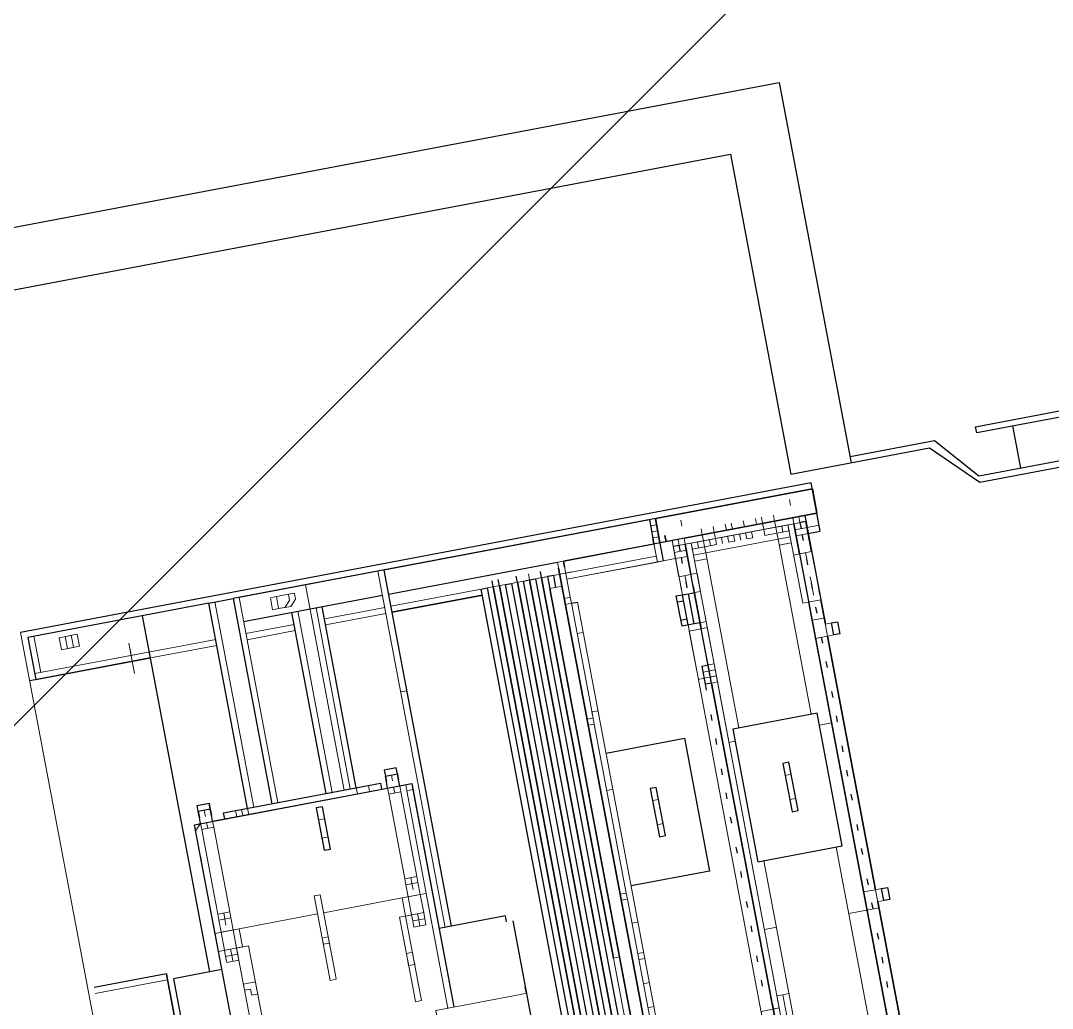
# Model space of a CAD drawing. Extents: x 407440 to 411585, y 6041728 to 6045069.
# Drawn here: x 408256.49 to 408266.14, y 6044185.83 to 6044195.06 of the extents above; entities that cross this region are included whole.
import ezdxf

# ---------------------------------------------------------------- set-up
doc = ezdxf.new("R2010")
doc.units = 0
doc.header["$LTSCALE"] = 5
doc.linetypes.add('foc-TIELINE', pattern=[1.875, 1.25, -0.625])
doc.layers.add('P-PROPOSED-EXISTING-H', color=59, linetype='Continuous')
doc.layers.add('T-TIE', color=201, linetype='foc-TIELINE')

# ---------------------------------------------------------------- blocks, each defined once
blk = doc.blocks.new('P-RIG-877')
at = {"layer": 'T-TIE', "linetype": 'ByBlock', "lineweight": 25}
for points in [[(9.242, -18.151), (9.242, -17.9214), (9.2535, -17.9214), (9.2535, -18.151)], [(9.2994, -18.4725), (9.3453, -18.4725), (9.3453, -18.771), (9.2994, -18.771)], [(9.3338, -18.4725), (9.3453, -18.4725)], [(9.5749, -18.484), (9.552, -18.484), (9.552, -18.4725), (9.5749, -18.4725)], [(10.0801, -18.484), (10.0571, -18.484), (10.0571, -18.4725), (10.0801, -18.4725)], [(9.5749, -18.4955), (10.0571, -18.4955)], [(10.0801, -18.4955), (10.4475, -18.4955)], [(9.9653, -18.5414), (9.7127, -18.5414), (9.7127, -18.7021), (9.9653, -18.7021)], [(9.8849, -18.6103), (9.7931, -18.6103), (9.7931, -18.6217), (9.8849, -18.6217)], [(9.3338, -18.7595), (9.3453, -18.7595)], [(9.8849, -18.8628), (9.7931, -18.8628), (9.7931, -18.8743), (9.8849, -18.8743)], [(9.3453, -18.9547), (9.3568, -18.9547)], [(11.1937, -18.9662), (9.3568, -18.9662)], [(9.3683, -19.0006), (10.0916, -19.0006)], [(9.3683, -19.0465), (10.3212, -19.0465)], [(9.3683, -19.081), (10.3212, -19.081)], [(9.3683, -19.0925), (10.3212, -19.0925)], [(9.3798, -19.2876), (9.3798, -19.1154)], [(10.1145, -19.1728), (10.126, -19.1728)], [(9.6897, -19.3565), (9.6783, -19.3565)], [(9.7931, -19.4828), (9.7127, -19.4828), (9.7127, -19.4943), (9.7931, -19.4943)], [(9.6783, -19.7124), (9.6897, -19.7124), (9.6783, -19.7124), (9.6668, -19.7124), (9.6668, -19.6895), (9.6783, -19.6895), (9.6897, -19.6895), (9.6783, -19.6895)], [(9.9653, -19.8272), (9.9768, -19.8272), (10.1145, -19.8272)]]:
    blk.add_lwpolyline(points, close=True, dxfattribs=at)
for points in [[(11.4118, -17.9444), (11.4118, -18.1625), (11.4118, -17.9329), (9.3338, -17.9329), (9.3338, -18.1625), (9.2535, -18.2314), (9.2535, -18.3921)], [(8.2317, -24.408), (8.2202, -24.408), (8.2317, -24.408), (8.2317, -24.4195), (8.2202, -24.4195), (8.2317, -24.3966), (8.2202, -24.3966), (8.2317, -24.3966), (8.5417, -23.5585), (8.6565, -23.5585), (8.6565, -18.5069), (9.2649, -18.5069), (9.2649, -18.2429), (9.3453, -18.1625), (9.3453, -17.9444), (11.4922, -17.9444)], [(9.3338, -18.0822), (9.2535, -18.0822)], [(8.5417, -23.6044), (8.5417, -18.3921), (9.2649, -18.3921)], [(9.3798, -18.4955), (9.3798, -18.4725), (9.2879, -18.4725), (9.2879, -19.9765)], [(9.2994, -18.4725), (9.2994, -19.5746), (9.6897, -19.5746)], [(9.3453, -18.7251), (9.3453, -18.4725)], [(9.3453, -18.4955), (9.552, -18.4955), (9.506, -18.4955)], [(9.4142, -18.4955), (9.3568, -18.4955), (9.3568, -18.5069), (9.3683, -18.5069)], [(9.3912, -18.5069), (9.3798, -18.5069)], [(9.4372, -18.5069), (9.4257, -18.5069)], [(9.4831, -18.5069), (9.4716, -18.5069)], [(9.529, -18.5069), (9.5175, -18.5069)], [(9.5864, -18.5069), (9.5749, -18.5069)], [(9.6323, -18.5069), (9.6209, -18.5069)], [(9.6897, -18.5069), (9.6783, -18.5069)], [(9.7357, -18.5069), (9.7242, -18.5069)], [(9.7931, -18.5069), (9.7816, -18.5069)], [(9.839, -18.5069), (9.8275, -18.5069)], [(9.8849, -18.5069), (9.8734, -18.5069)], [(9.9423, -18.5069), (9.9308, -18.5069)], [(9.9882, -18.5069), (9.9768, -18.5069)], [(10.0456, -18.5069), (10.0342, -18.5069)], [(10.0916, -18.5069), (10.0801, -18.5069)], [(10.149, -18.5069), (10.1375, -18.5069)], [(10.1949, -18.5069), (10.1834, -18.5069)], [(10.2408, -18.5069), (10.2293, -18.5069)], [(9.4142, -18.5184), (9.3568, -18.5184), (10.4475, -18.5184), (9.506, -18.5184)], [(9.6209, -18.7251), (10.2408, -18.7251), (10.2293, -18.7251), (10.3441, -18.7251), (10.4475, -18.7251), (9.3568, -18.7251), (9.4142, -18.7251)], [(9.4372, -18.7251), (9.4257, -18.7251)], [(9.506, -18.7251), (9.5175, -18.7251), (9.506, -18.7251), (9.506, -18.7366), (9.4486, -18.7366), (9.4486, -18.7251), (9.4372, -18.7251), (9.5175, -18.7251)], [(9.6323, -18.7251), (9.6209, -18.7251), (9.6209, -18.7366), (9.5864, -18.7366), (9.5864, -18.7251), (9.5749, -18.7251)], [(10.2293, -18.7251), (10.2178, -18.7251)], [(9.3453, -18.7366), (9.3453, -18.9547), (9.3453, -18.7825), (9.3338, -18.7825)], [(9.3683, -18.7366), (9.3568, -18.7366), (9.3568, -18.748)], [(9.3912, -18.7366), (9.3798, -18.7366)], [(9.4372, -18.7366), (9.4257, -18.7366)], [(9.506, -18.748), (9.4486, -18.748), (9.4486, -18.7366)], [(9.506, -18.7366), (9.506, -18.7595), (9.4486, -18.7595), (9.4486, -18.748)], [(9.6323, -18.7366), (9.6209, -18.7366)], [(9.6897, -18.7366), (9.6783, -18.7366)], [(9.7357, -18.7366), (9.7242, -18.7366)], [(9.7931, -18.7366), (9.7816, -18.7366)], [(9.839, -18.7366), (9.8275, -18.7366)], [(9.8849, -18.7366), (9.8734, -18.7366)], [(9.9423, -18.7366), (9.9308, -18.7366)], [(9.9882, -18.7366), (9.9768, -18.7366)], [(10.0456, -18.7366), (10.0342, -18.7366)], [(10.0916, -18.7366), (10.0801, -18.7366)], [(10.149, -18.7366), (10.1375, -18.7366)], [(10.1949, -18.7366), (10.1834, -18.7366)], [(9.4601, -18.7595), (9.4601, -18.748)], [(9.4946, -18.7595), (9.4946, -18.748)], [(9.3798, -18.771), (9.2994, -18.771), (9.3453, -18.771)], [(9.2994, -18.7825), (9.3453, -18.7825)], [(9.7127, -18.9432), (9.7127, -18.794), (9.9653, -18.794), (9.9653, -18.9432)], [(9.4257, -18.9547), (9.4257, -18.9432)], [(9.3453, -19.2876), (9.3453, -18.9662)], [(9.3912, -18.9662), (9.3683, -18.9662), (9.3568, -18.9662)], [(9.3912, -18.9776), (9.3683, -18.9776), (9.3683, -18.9891), (11.1937, -18.9891), (9.3912, -18.9891)], [(9.3683, -19.0006), (9.3568, -19.0006)], [(10.3212, -19.0351), (9.3683, -19.0351), (9.3683, -19.0236), (10.3212, -19.0236), (9.3683, -19.0236), (9.3683, -19.0121), (10.3212, -19.0121)], [(9.3683, -19.0465), (9.3568, -19.0465)], [(10.3212, -19.0695), (9.3683, -19.0695), (9.3683, -19.058), (10.3212, -19.058)], [(9.3683, -19.081), (9.3568, -19.081)], [(9.3683, -19.0925), (9.3568, -19.0925)], [(10.3212, -19.1154), (9.3683, -19.1154), (9.3683, -19.1039), (10.3212, -19.1039)], [(9.9882, -19.1843), (9.9768, -19.1843), (9.9768, -19.3106)], [(9.9882, -19.1728), (10.3556, -19.1728)], [(9.2994, -19.2876), (9.9768, -19.2876)], [(9.3453, -19.5632), (9.3453, -19.2991)], [(10.0916, -19.7354), (10.103, -19.7354), (10.0686, -19.7354), (10.0686, -19.7239), (10.126, -19.7239), (9.7012, -19.7239), (9.7012, -19.3106), (10.126, -19.3106)], [(9.6783, -19.3335), (9.6668, -19.3335), (9.6668, -19.3565), (9.6783, -19.3565), (9.6783, -19.3335), (9.6897, -19.3335), (9.6783, -19.3335), (9.6668, -19.3335)], [(9.7012, -19.3335), (9.6897, -19.3335)], [(9.6668, -19.3565), (9.6783, -19.3565)], [(9.7012, -19.3565), (9.6897, -19.3565)], [(9.7012, -19.6665), (9.6897, -19.6665), (9.6897, -19.368), (9.7012, -19.368)], [(9.6897, -19.4139), (9.3453, -19.4139)], [(9.6897, -19.4713), (9.3453, -19.4713)], [(9.2994, -19.6206), (9.2994, -19.5746)], [(9.6897, -19.6206), (9.2994, -19.6206), (9.2994, -19.965), (9.3798, -19.965), (9.3798, -19.7469), (9.3798, -19.9765)], [(9.6783, -19.6895), (9.6668, -19.6895)], [(9.7012, -19.6895), (9.6897, -19.6895)], [(9.6783, -19.7124), (9.6668, -19.7124)], [(9.7012, -19.7124), (9.6897, -19.7124)], [(9.9768, -19.7239), (9.9768, -19.8157), (10.3556, -19.8157), (10.5508, -19.8157)], [(9.9768, -19.7469), (9.2994, -19.7469)], [(9.9653, -19.8272), (9.9653, -19.965)]]:
    blk.add_lwpolyline(points, dxfattribs=at)
at = {"layer": 'T-TIE', "linetype": 'ByBlock', "lineweight": 18}
for points in [[(9.3109, -18.4725), (9.3224, -18.4725)], [(9.4257, -18.5069), (9.4372, -18.5069)], [(9.3798, -18.5529), (9.3798, -18.5299)], [(9.7357, -18.5184), (9.7357, -18.5414)], [(9.3453, -18.5529), (9.3568, -18.5529)], [(9.3798, -18.5529), (9.3683, -18.5529)], [(9.3568, -18.5758), (9.3683, -18.5758)], [(9.3453, -18.6677), (9.3568, -18.6677)], [(9.3568, -18.6906), (9.3683, -18.6906)], [(9.3683, -18.6906), (9.3798, -18.6906)], [(9.3798, -18.7136), (9.3798, -18.6906)], [(10.0916, -18.7136), (10.0916, -18.6906)], [(9.3453, -18.7251), (9.3568, -18.7251), (9.3568, -18.748), (9.4142, -18.748), (9.4142, -18.7136), (9.4486, -18.7136), (9.4486, -18.7251), (9.4486, -18.7136), (9.4486, -18.7251), (9.4142, -18.7251), (9.3568, -18.7251)], [(9.506, -18.7136), (9.506, -18.7251)], [(9.3109, -18.771), (9.3224, -18.771)], [(9.3912, -18.9662), (9.3912, -18.9891)], [(9.9768, -18.9662), (9.9882, -18.9662)], [(9.3798, -19.4139), (9.3798, -19.2991)], [(9.9538, -19.3335), (9.9538, -19.3565), (9.9653, -19.3565), (9.9653, -19.3335)], [(9.9423, -19.3565), (9.9079, -19.3565)], [(10.0916, -19.3795), (10.103, -19.3795), (10.103, -19.368), (9.9423, -19.368), (9.9423, -19.3795)], [(10.0227, -19.368), (10.0112, -19.368), (10.0112, -19.3795), (10.0342, -19.3795), (10.0342, -19.368)], [(9.7012, -19.391), (9.6897, -19.391)], [(9.7012, -19.4139), (9.6897, -19.4139)], [(9.3109, -19.4713), (9.3109, -19.4943), (9.3109, -19.5058), (9.3338, -19.5058), (9.3338, -19.4943), (9.3338, -19.4713), (9.3224, -19.4598), (9.3109, -19.4598)], [(9.3224, -19.4713), (9.3109, -19.4713), (9.3109, -19.4943), (9.3338, -19.4943), (9.3338, -19.4828)], [(9.3798, -19.5632), (9.3798, -19.4713)], [(10.0227, -19.5172), (9.8734, -19.5172), (9.8734, -19.5287), (10.0342, -19.5287), (10.0342, -19.5172)], [(9.9653, -19.5172), (9.9538, -19.5172), (9.9538, -19.5287), (9.9653, -19.5287)], [(9.3798, -19.7469), (9.3798, -19.6206)], [(9.7012, -19.6435), (9.6897, -19.6435)], [(10.0916, -19.6895), (10.0916, -19.678), (10.103, -19.678), (10.0916, -19.6665), (9.9423, -19.6665), (9.9423, -19.6895)], [(10.0227, -19.6665), (10.0112, -19.6665), (10.0112, -19.6895), (10.0227, -19.6895), (10.0227, -19.678), (10.0342, -19.678), (10.0342, -19.6665)], [(9.9079, -19.6895), (9.9423, -19.6895)], [(9.9538, -19.6895), (9.9538, -19.7124), (9.9653, -19.7124), (9.9653, -19.6895)], [(9.7127, -19.7239), (9.7012, -19.7124), (9.7012, -19.7239)], [(9.9079, -19.7124), (9.9423, -19.7124)], [(9.3568, -19.7813), (9.3683, -19.7813)], [(9.3109, -19.8731), (9.3109, -19.9076), (9.3338, -19.9076), (9.3338, -19.8731)], [(9.3224, -19.8846), (9.3109, -19.8846), (9.3109, -19.8961), (9.3338, -19.8961), (9.3338, -19.8846)]]:
    blk.add_lwpolyline(points, close=True, dxfattribs=at)
for points in [[(9.3683, -18.4725), (9.3683, -18.5184)], [(9.3683, -18.4955), (9.3568, -18.4955), (9.3568, -18.5184), (9.3453, -18.5184), (9.3568, -18.5184), (9.3568, -18.5299), (9.3683, -18.5299), (9.3683, -18.5529), (9.3568, -18.5529), (9.3683, -18.5529), (9.3683, -18.5758), (9.3568, -18.5758), (9.3453, -18.5758), (9.3568, -18.5758), (9.3453, -18.5758), (9.3338, -18.5758)], [(9.3453, -18.4955), (9.4027, -18.4955)], [(9.3683, -18.5184), (9.3683, -18.4955), (9.3568, -18.4955)], [(9.506, -18.4955), (9.506, -18.5299), (9.3568, -18.5299), (9.3568, -18.7251), (9.3568, -18.7136)], [(9.3798, -18.4955), (9.3798, -18.5184)], [(9.4142, -18.4955), (9.4142, -18.5299)], [(9.4257, -18.4955), (9.4372, -18.4955)], [(9.4716, -18.4955), (9.4946, -18.4955)], [(9.5749, -18.5184), (9.5749, -18.4955), (9.5405, -18.4955), (9.5405, -18.5184)], [(9.552, -18.4955), (9.552, -18.484)], [(9.5749, -18.4955), (9.5749, -18.484)], [(9.9653, -18.5529), (10.4475, -18.5529), (10.4475, -18.484)], [(10.0571, -18.4955), (10.0571, -18.484)], [(10.0916, -18.5184), (10.0916, -18.4955), (10.0571, -18.4955), (10.0571, -18.5184)], [(10.0801, -18.4955), (10.0801, -18.484)], [(9.3453, -18.5069), (9.3568, -18.5069), (9.3453, -18.5069)], [(9.4257, -18.5069), (9.4142, -18.5069)], [(9.4831, -18.5069), (9.4946, -18.5069), (9.4716, -18.5069), (9.4601, -18.5069)], [(9.3224, -18.5184), (9.3109, -18.5184)], [(10.4589, -18.5184), (9.506, -18.5184), (9.3568, -18.5184), (9.3568, -18.7136), (9.3683, -18.7136)], [(9.3798, -18.5299), (9.3798, -18.5529)], [(9.3912, -18.5529), (9.3912, -18.5299)], [(9.4142, -18.5184), (10.4475, -18.5184), (10.4475, -18.7136), (10.3327, -18.7136), (10.3327, -18.7251), (10.3327, -18.7136), (10.3327, -18.748)], [(10.4589, -18.5299), (10.4475, -18.5299), (10.4475, -18.7136), (10.4589, -18.7136), (9.506, -18.7136), (9.4946, -18.7136)], [(10.0916, -18.5529), (10.0916, -18.5184), (10.0916, -18.5529)], [(9.3453, -18.5529), (9.3338, -18.5529)], [(9.3568, -18.5529), (9.3453, -18.5529)], [(9.3568, -18.5529), (9.3453, -18.5529)], [(9.3568, -18.5529), (9.3453, -18.5529)], [(9.3683, -18.5414), (9.3568, -18.5414)], [(9.3683, -18.5529), (9.3568, -18.5529)], [(9.3683, -18.5529), (9.3568, -18.5529)], [(9.3568, -18.5758), (9.3568, -18.5529)], [(9.3683, -18.5529), (9.3568, -18.5529)], [(9.3683, -18.5529), (9.3568, -18.5529)], [(9.3683, -18.5758), (9.3683, -18.5529)], [(9.7127, -18.6906), (9.3798, -18.6906), (9.3798, -18.5529), (9.7127, -18.5529)], [(9.3798, -18.5529), (9.3798, -18.6906), (9.3798, -18.5529)], [(9.3683, -18.5643), (9.3683, -18.5643)], [(9.3453, -18.5873), (9.3338, -18.5873)], [(9.3683, -18.5758), (9.3568, -18.5758), (9.3683, -18.5758)], [(9.3683, -18.5758), (9.3568, -18.5758)], [(9.3453, -18.6103), (9.3338, -18.6103)], [(9.3568, -18.5988), (9.3683, -18.5988), (9.3683, -18.6103), (9.3568, -18.6103)], [(9.816, -18.6217), (9.816, -18.6103)], [(9.8619, -18.6217), (9.8619, -18.6103)], [(9.3683, -18.6217), (9.3568, -18.6217)], [(9.3453, -18.6332), (9.3338, -18.6332)], [(9.3453, -18.6447), (9.3338, -18.6447)], [(9.3568, -18.6332), (9.3683, -18.6332), (9.3683, -18.6447), (9.3568, -18.6447)], [(9.3338, -18.6906), (9.3453, -18.6906), (9.3568, -18.6906), (9.3453, -18.6906), (9.3568, -18.6906), (9.3568, -18.6677), (9.3683, -18.6677), (9.3568, -18.6677), (9.3683, -18.6677), (9.3568, -18.6677), (9.3683, -18.6677), (9.3683, -18.6906), (9.3568, -18.6906), (9.3453, -18.6906), (9.3568, -18.6906), (9.3683, -18.6906), (9.3683, -18.7136), (9.3568, -18.7136), (9.506, -18.7136), (9.506, -18.7251)], [(9.3683, -18.6677), (9.3568, -18.6677), (9.3453, -18.6677), (9.3338, -18.6677)], [(9.3683, -18.6562), (9.3568, -18.6562)], [(9.3568, -18.6791), (9.3683, -18.6791)], [(9.3568, -18.6791), (9.3568, -18.6791)], [(9.3683, -18.6791), (9.3683, -18.6791)], [(9.3683, -18.7021), (9.3568, -18.7021)], [(9.3912, -18.7136), (9.3912, -18.6906)], [(9.7357, -18.7021), (9.7357, -18.7136), (9.7357, -18.7021)], [(10.4475, -18.7021), (10.2178, -18.7021), (10.2178, -18.7136), (10.4475, -18.7136), (10.4475, -18.6906), (9.9653, -18.6906)], [(10.2178, -18.7021), (10.2178, -18.6906)], [(9.3224, -18.7251), (9.3109, -18.7251)], [(9.3568, -18.7251), (9.3453, -18.7251)], [(9.3683, -18.748), (9.3683, -18.7251)], [(9.3798, -18.7251), (9.3798, -18.748), (9.3798, -18.9547), (9.3798, -18.7825)], [(9.4946, -18.7251), (9.506, -18.7251), (9.506, -18.7136)], [(10.2408, -18.748), (10.2408, -18.7136), (10.2408, -18.7251), (10.2408, -18.7136), (9.6209, -18.7136), (9.6209, -18.7251), (9.6209, -18.7136), (9.5864, -18.7136), (9.5864, -18.7251), (9.5864, -18.7136), (9.5175, -18.7136), (9.5175, -18.7251), (9.5175, -18.748)], [(9.6323, -18.7251), (9.5175, -18.7251), (9.5175, -18.748), (9.6094, -18.748), (9.6094, -18.7366), (9.6094, -18.7136), (9.6094, -18.7251)], [(9.5175, -18.7251), (9.5175, -18.7136)], [(9.5864, -18.7251), (9.6209, -18.7251), (9.6094, -18.7251), (9.6094, -18.7136)], [(9.5979, -18.7366), (9.5979, -18.7136)], [(9.3453, -18.7366), (9.3568, -18.7366)], [(9.4257, -18.7366), (9.4372, -18.7366), (9.4257, -18.7366), (9.4142, -18.7366)], [(9.506, -18.7366), (9.506, -18.748), (10.4475, -18.748), (9.506, -18.748), (10.4475, -18.748)], [(9.6094, -18.748), (9.6094, -18.7366)], [(9.4486, -18.748), (9.3453, -18.748)], [(9.3568, -18.748), (9.4142, -18.748)], [(9.4372, -18.748), (9.4257, -18.748)], [(9.4601, -18.7595), (9.4601, -18.748)], [(9.4946, -18.7595), (9.4946, -18.748)], [(9.3109, -18.7825), (9.3109, -18.771), (9.2994, -18.771)], [(9.2994, -19.2876), (9.2994, -18.7825)], [(9.3224, -18.7825), (9.3224, -18.771), (9.3338, -18.771), (9.3338, -18.7825), (9.3338, -18.771)], [(9.3453, -18.7825), (9.3798, -18.7825), (9.3798, -18.771)], [(9.3683, -18.9547), (9.3683, -18.7825)], [(9.816, -18.8743), (9.816, -18.8628)], [(9.8619, -18.8743), (9.8619, -18.8628)], [(9.4257, -18.9662), (9.4142, -18.9662), (9.4027, -18.9662), (9.4142, -18.9662), (9.4257, -18.9662), (9.4257, -18.9547), (9.4142, -18.9547), (9.4257, -18.9547), (9.4142, -18.9547), (9.4142, -18.9662), (9.4257, -18.9662), (9.4142, -18.9662), (9.4142, -18.9547), (9.3453, -18.9547), (9.3453, -19.2876)], [(9.3683, -18.9432), (9.3683, -19.0006)], [(9.4027, -18.9547), (9.4142, -18.9547), (9.4257, -18.9547), (9.6438, -18.9547), (9.6553, -18.9547)], [(10.7345, -18.9547), (10.7345, -18.9432), (9.4257, -18.9432)], [(9.4257, -18.9662), (9.4257, -18.9547), (9.4257, -18.9662)], [(9.4831, -18.9432), (9.4831, -18.9547)], [(9.6323, -18.9432), (9.6323, -18.9547), (9.6438, -18.9547)], [(9.6438, -18.9662), (9.6553, -18.9662), (9.6438, -18.9662), (9.6323, -18.9662), (9.6438, -18.9662), (9.6438, -18.9547), (9.6553, -18.9547), (9.6438, -18.9547), (9.6553, -18.9547), (9.6553, -18.9662), (9.6438, -18.9662), (9.6438, -18.9547), (9.6438, -18.9662), (9.6553, -18.9662), (9.6553, -18.9547), (9.9768, -18.9547), (9.9882, -18.9547), (9.9768, -18.9547)], [(9.7816, -18.9547), (9.7816, -18.9432)], [(10.7689, -18.9662), (10.7804, -18.9662), (10.7919, -18.9662), (10.7804, -18.9662), (10.7689, -18.9662), (10.7804, -18.9662), (10.7804, -18.9547), (10.7689, -18.9547), (10.7804, -18.9547), (9.9882, -18.9547), (9.9768, -18.9547), (9.9768, -18.9662), (9.9882, -18.9662), (9.9768, -18.9662), (9.9653, -18.9662)], [(9.9882, -18.9547), (9.9768, -18.9547), (9.9882, -18.9547)], [(9.9882, -18.9662), (9.9882, -18.9547), (9.9882, -18.9662)], [(9.9882, -18.9662), (9.9882, -18.9547), (9.9882, -18.9662)], [(10.0342, -18.9547), (10.0342, -18.9432)], [(10.0916, -18.9432), (10.0916, -18.9547)], [(10.103, -18.9547), (10.103, -18.9432)], [(10.149, -18.9547), (10.149, -18.9432)], [(10.1949, -18.9432), (10.1949, -18.9547)], [(9.3453, -18.9662), (9.4027, -18.9662)], [(9.3683, -18.9776), (9.3683, -18.9662), (9.3568, -18.9662), (9.3683, -18.9662)], [(9.9882, -18.9662), (9.9768, -18.9662)], [(9.3683, -19.0121), (9.3683, -18.9891)], [(10.0916, -18.9891), (10.0916, -19.0006), (10.3441, -19.0006), (10.3441, -18.9891)], [(9.3683, -19.0236), (9.3568, -19.0236)], [(9.3683, -19.058), (9.3683, -19.0351)], [(9.3683, -19.1039), (9.3683, -19.0695)], [(9.3683, -19.2876), (9.3683, -19.1154)], [(10.1604, -19.1728), (10.126, -19.1728), (10.126, -19.1843), (10.126, -19.345), (10.1834, -19.345)], [(9.9768, -19.2991), (9.2994, -19.2991), (9.2994, -19.5632), (9.6897, -19.5632)], [(9.3453, -19.5632), (9.3453, -19.2991)], [(9.3683, -19.4139), (9.3683, -19.2991)], [(9.529, -19.2876), (9.529, -19.2991)], [(9.9079, -19.3335), (9.9423, -19.3335), (9.9079, -19.3335), (9.9079, -19.368), (9.9423, -19.368), (9.9423, -19.3335), (9.9079, -19.3335), (9.9079, -19.3221), (10.126, -19.3221), (9.7127, -19.3221), (9.7127, -19.3106), (10.126, -19.3106), (9.7012, -19.3106), (9.7012, -19.7239), (10.126, -19.7239), (9.9423, -19.7239)], [(9.7127, -19.3106), (9.7012, -19.3106), (9.7012, -19.3221), (9.7127, -19.3221)], [(9.7012, -19.3335), (9.7012, -19.3221), (9.7012, -19.3335)], [(9.7701, -19.3106), (9.7586, -19.3106)], [(9.6783, -19.3565), (9.6897, -19.3565), (9.6783, -19.3565), (9.6897, -19.3565), (9.6783, -19.3565), (9.6897, -19.3565), (9.7012, -19.3565), (9.7012, -19.6895), (9.7012, -19.3565), (9.7127, -19.3565), (9.7127, -19.3335), (9.7012, -19.3335), (9.6897, -19.3335), (9.6783, -19.3335), (9.6897, -19.3335), (9.6783, -19.3335), (9.6897, -19.3335)], [(9.7127, -19.3335), (9.8734, -19.3335), (9.8849, -19.3335), (9.9079, -19.3335), (9.9079, -19.3565), (9.8849, -19.3565), (9.8849, -19.3335), (9.8734, -19.3335), (9.8734, -19.3565), (9.8849, -19.3565), (9.8849, -19.3335)], [(9.9538, -19.3335), (9.9423, -19.3335)], [(9.9423, -19.3565), (9.9538, -19.3565), (9.9538, -19.3335)], [(9.6783, -19.345), (9.6897, -19.345)], [(9.6897, -19.345), (9.6897, -19.345)], [(9.6897, -19.345), (9.6897, -19.345)], [(9.6897, -19.345), (9.6897, -19.345)], [(9.6897, -19.345), (9.6897, -19.345)], [(9.7127, -19.345), (9.7012, -19.345)], [(9.7012, -19.345), (9.7012, -19.345)], [(9.7012, -19.3565), (9.7012, -19.3565)], [(9.7127, -19.345), (9.7127, -19.345)], [(9.7127, -19.3565), (9.8734, -19.3565), (9.8849, -19.3565)], [(9.7127, -19.3565), (9.7127, -19.3565)], [(9.8964, -19.345), (9.8849, -19.345), (9.8734, -19.345)], [(9.8849, -19.345), (9.8849, -19.345)], [(9.8849, -19.345), (9.8849, -19.345)], [(9.8849, -19.3565), (9.8849, -19.3565)], [(9.8849, -19.3565), (9.8849, -19.3565)], [(9.8964, -19.345), (9.8964, -19.345)], [(9.8964, -19.345), (9.8964, -19.345)], [(9.8964, -19.3565), (9.8964, -19.3565)], [(9.8964, -19.3565), (9.8964, -19.3565)], [(9.9653, -19.345), (9.9538, -19.345), (9.9423, -19.345)], [(9.9423, -19.345), (9.9423, -19.345)], [(9.9423, -19.3565), (9.9423, -19.3565)], [(9.9538, -19.345), (9.9538, -19.345)], [(9.9538, -19.3565), (9.9538, -19.3565)], [(9.9653, -19.345), (9.9653, -19.345)], [(9.9653, -19.345), (9.9653, -19.345)], [(9.9653, -19.3565), (9.9653, -19.3565)], [(9.9653, -19.3565), (9.9653, -19.3565)], [(9.9079, -19.5172), (9.9079, -19.368)], [(9.6897, -19.4369), (9.2994, -19.4369), (9.6897, -19.4369)], [(9.6897, -19.4254), (9.3453, -19.4254)], [(9.6897, -19.4598), (9.3453, -19.4598)], [(9.6897, -19.4713), (9.3453, -19.4713)], [(9.3683, -19.5632), (9.3683, -19.4713)], [(9.7357, -19.4943), (9.7357, -19.4828)], [(9.7701, -19.4943), (9.7701, -19.4828)], [(9.9079, -19.5287), (9.9079, -19.678), (9.9423, -19.678), (9.9423, -19.7239), (9.9079, -19.7239), (9.8964, -19.7239)], [(9.6897, -19.5746), (9.2994, -19.5746)], [(9.6897, -19.6091), (9.2994, -19.6091)], [(9.2994, -19.6206), (9.6897, -19.6206), (9.7012, -19.6206)], [(9.3683, -19.965), (9.3683, -19.6206)], [(9.7012, -19.632), (9.6897, -19.632)], [(9.6897, -19.6895), (9.6783, -19.6895), (9.6897, -19.6895), (9.6783, -19.6895), (9.6897, -19.6895), (9.7012, -19.6895), (9.7127, -19.6895), (9.8734, -19.6895), (9.8849, -19.6895), (9.9079, -19.6895), (9.9079, -19.7124), (9.8849, -19.7124), (9.8849, -19.6895), (9.8734, -19.6895), (9.8734, -19.7124), (9.8849, -19.7124), (9.8849, -19.6895)], [(9.6783, -19.7124), (9.6897, -19.7124), (9.6783, -19.7124), (9.6897, -19.7124), (9.6783, -19.7124), (9.6897, -19.7124), (9.7012, -19.7124), (9.7127, -19.7124), (9.7127, -19.6895)], [(9.9079, -19.678), (9.9079, -19.7239), (9.7127, -19.7239), (9.7012, -19.7239)], [(9.9423, -19.7124), (9.9538, -19.7124), (9.9538, -19.6895), (9.9423, -19.6895)], [(9.6783, -19.7009), (9.6897, -19.7009)], [(9.6897, -19.7009), (9.6897, -19.7009)], [(9.6897, -19.7009), (9.6897, -19.7009)], [(9.6897, -19.7009), (9.6897, -19.7009)], [(9.6897, -19.7009), (9.6897, -19.7009)], [(9.7127, -19.7009), (9.7012, -19.7009)], [(9.7012, -19.7009), (9.7012, -19.7009)], [(9.7127, -19.7009), (9.7127, -19.7009)], [(9.8964, -19.7009), (9.8849, -19.7009), (9.8734, -19.7009)], [(9.8849, -19.7009), (9.8849, -19.7009)], [(9.8849, -19.7009), (9.8849, -19.7009)], [(9.8964, -19.7009), (9.8964, -19.7009)], [(9.8964, -19.7009), (9.8964, -19.7009)], [(9.9653, -19.7009), (9.9538, -19.7009), (9.9423, -19.7009)], [(9.9423, -19.7009), (9.9423, -19.7009)], [(9.9538, -19.7009), (9.9538, -19.7009)], [(9.9653, -19.7009), (9.9653, -19.7009)], [(9.9653, -19.7009), (9.9653, -19.7009)], [(9.7012, -19.7124), (9.7012, -19.7124)], [(9.7127, -19.7124), (9.8734, -19.7124), (9.8849, -19.7124)], [(9.7127, -19.7124), (9.7127, -19.7124)], [(9.7701, -19.7239), (9.7586, -19.7239)], [(9.8849, -19.7124), (9.8849, -19.7124)], [(9.8849, -19.7124), (9.8849, -19.7124)], [(9.8964, -19.7124), (9.8964, -19.7124)], [(9.8964, -19.7124), (9.8964, -19.7124)], [(9.9423, -19.7124), (9.9423, -19.7124)], [(9.9538, -19.7124), (9.9538, -19.7124)], [(9.9653, -19.7124), (9.9653, -19.7124)], [(9.9653, -19.7124), (9.9653, -19.7124)], [(9.2994, -19.7469), (9.9768, -19.7469)], [(9.529, -19.7469), (9.5175, -19.7469)], [(9.3683, -19.7583), (9.3683, -19.8157)], [(9.3453, -19.7813), (9.4027, -19.7813)], [(9.9768, -19.8272), (9.9768, -19.965)], [(9.3683, -19.9535), (9.2994, -19.9535), (9.2994, -19.965)], [(9.2879, -19.9765), (11.4807, -19.9765)]]:
    blk.add_lwpolyline(points, dxfattribs=at)

msp = doc.modelspace()

# ---------------------------------------------------------------- hatches: boundary and pattern name
at = {"layer": 'P-PROPOSED-EXISTING-H'}
h = msp.add_hatch(dxfattribs=at)
h.set_pattern_fill('ANSI31', color=256, scale=3.498392, style=0)
h.set_pattern_definition([(45, (-2243.128, 2713.837), (-7.854113246, 7.854113246), [])])
edge = h.paths.add_edge_path()
edge.add_line((408709.2898, 6043818.2218), (408241.3049, 6043729.7131))
edge.add_line((408241.3049, 6043729.7131), (407794.4358, 6043645.198))
edge.add_line((407794.4358, 6043645.198), (407673.8299, 6044282.8949))
edge.add_line((407673.8299, 6044282.8949), (408123.6694, 6044351.8304))
edge.add_line((408123.6694, 6044351.8304), (408654.5747, 6044433.1889))
edge.add_line((408654.5747, 6044433.1889), (409028.9973, 6044539.8658))
edge.add_line((409028.9973, 6044539.8658), (409149.7259, 6043901.5203))
edge.add_line((409149.7259, 6043901.5203), (408898.7917, 6043854.0618))
edge.add_arc((408782.127, 6043952.0096), 152.33, 241.435078, 319.984322, ccw=False)

# ---------------------------------------------------------------- block references
at = {"layer": 'T-TIE', "linetype": 'ByBlock', "xscale": 4.999999999955019, "yscale": 4.999999999955019, "zscale": 4.999999999955019, "rotation": 280.7096999997605}
msp.add_blockref('P-RIG-877', (408346.0047, 6044253.5322), dxfattribs=at)

doc.saveas('drawing.dxf')
